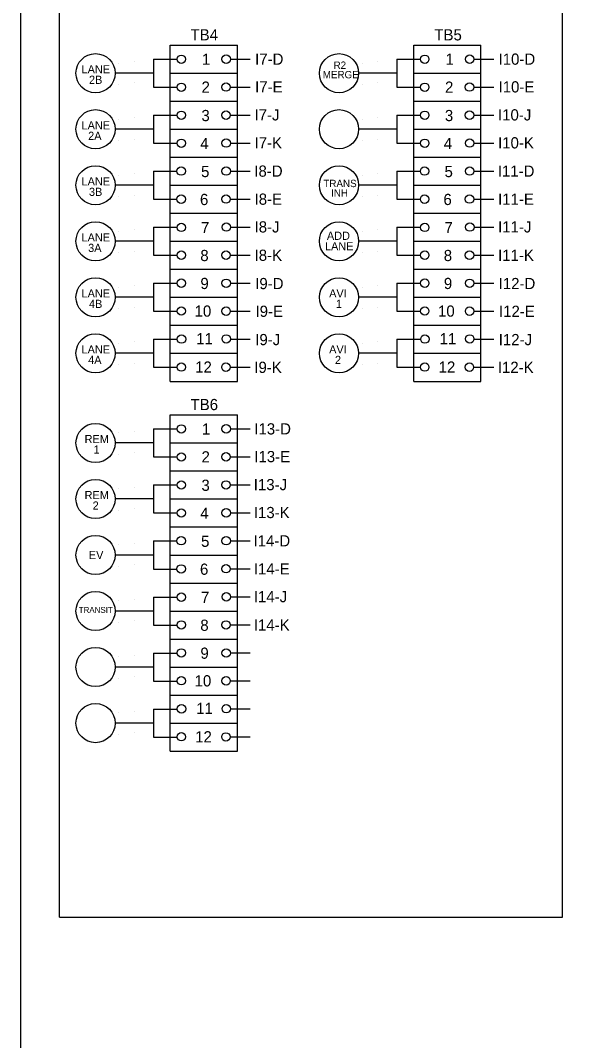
# Model space of a CAD drawing. Extents: x -13 to 8095, y -1109 to 3564.
# Drawn here: x 3337 to 3739, y -250 to 487 of the extents above; entities that cross this region are included whole.
import ezdxf

# ---------------------------------------------------------------- set-up
doc = ezdxf.new("R2010")
doc.units = 0
for name, color, linetype in [('Level 1', 7, 'Continuous'), ('Level 2', 7, 'Continuous'), ('P_ODOT_PLAN_Border', 7, 'Continuous')]:
    doc.layers.add(name, color=color, linetype=linetype)

msp = doc.modelspace()

# ---------------------------------------------------------------- linework, layer by layer
at = {"layer": 'Level 1'}
for p, q in [((3364.65, -160.93), (3364.65, 1229.61)), ((3728.43, -160.93), (3728.43, 1229.61)), ((3444.78, 226.44), (3444.78, 469.44)), ((3444.78, 469.44), (3493.38, 469.44)), ((3493.38, 226.44), (3493.38, 469.44)), ((3620.76, 226.44), (3620.76, 469.44)), ((3620.76, 469.44), (3669.36, 469.44)), ((3669.36, 226.44), (3669.36, 469.44)), ((3432.63, 459.31), (3432.63, 439.06)), ((3432.63, 459.31), (3449.74, 459.31)), ((3488.27, 459.38), (3502.66, 459.38)), ((3608.61, 459.31), (3608.61, 439.06)), ((3608.61, 459.31), (3625.71, 459.31)), ((3664.25, 459.38), (3678.64, 459.38)), ((3416.03, 449.19), (3405, 449.19)), ((3432.63, 449.19), (3416.03, 449.19)), ((3444.78, 449.19), (3493.38, 449.19)), ((3608.61, 449.19), (3580.98, 449.19)), ((3620.76, 449.19), (3669.36, 449.19)), ((3432.63, 439.06), (3449.74, 439.06)), ((3488.27, 439.13), (3502.66, 439.13)), ((3608.61, 439.06), (3625.71, 439.06)), ((3664.25, 439.13), (3678.64, 439.13)), ((3444.78, 428.94), (3493.38, 428.94)), ((3620.76, 428.94), (3669.36, 428.94)), ((3432.63, 418.81), (3432.63, 398.56)), ((3432.63, 418.81), (3449.74, 418.81)), ((3488.27, 418.88), (3502.66, 418.88)), ((3608.61, 418.81), (3608.61, 398.56)), ((3608.61, 418.81), (3625.71, 418.81)), ((3664.25, 418.88), (3678.64, 418.88)), ((3416.03, 408.69), (3405, 408.69)), ((3432.63, 408.69), (3416.03, 408.69)), ((3444.78, 408.69), (3493.38, 408.69)), ((3608.61, 408.69), (3580.98, 408.69)), ((3620.76, 408.69), (3669.36, 408.69)), ((3432.63, 398.56), (3449.74, 398.56)), ((3488.27, 398.63), (3502.66, 398.63)), ((3608.61, 398.56), (3625.71, 398.56)), ((3664.25, 398.63), (3678.64, 398.63)), ((3444.78, 388.44), (3493.38, 388.44)), ((3620.76, 388.44), (3669.36, 388.44)), ((3432.63, 378.32), (3432.63, 358.07)), ((3432.63, 378.32), (3449.74, 378.32)), ((3488.27, 378.38), (3502.66, 378.38)), ((3608.61, 378.32), (3608.61, 358.07)), ((3608.61, 378.32), (3625.71, 378.32)), ((3664.25, 378.38), (3678.64, 378.38)), ((3416.03, 368.19), (3405, 368.19)), ((3432.63, 368.19), (3416.03, 368.19)), ((3444.78, 368.19), (3493.38, 368.19)), ((3608.61, 368.19), (3580.98, 368.19)), ((3620.76, 368.19), (3669.36, 368.19)), ((3432.63, 358.07), (3449.74, 358.07)), ((3488.27, 358.13), (3502.66, 358.13)), ((3608.61, 358.07), (3625.71, 358.07)), ((3664.25, 358.13), (3678.64, 358.13)), ((3444.78, 347.94), (3493.38, 347.94)), ((3620.76, 347.94), (3669.36, 347.94)), ((3432.63, 337.82), (3432.63, 317.57)), ((3432.63, 337.82), (3449.74, 337.82)), ((3488.27, 337.88), (3502.66, 337.88)), ((3608.61, 337.82), (3608.61, 317.57)), ((3608.61, 337.82), (3625.71, 337.82)), ((3664.25, 337.88), (3678.64, 337.88)), ((3416.03, 327.69), (3405, 327.69)), ((3432.63, 327.69), (3416.03, 327.69)), ((3444.78, 327.69), (3493.38, 327.69)), ((3608.61, 327.69), (3580.98, 327.69)), ((3620.76, 327.69), (3669.36, 327.69)), ((3432.63, 317.57), (3449.74, 317.57)), ((3488.27, 317.63), (3502.66, 317.63)), ((3608.61, 317.57), (3625.71, 317.57)), ((3664.25, 317.63), (3678.64, 317.63)), ((3444.78, 307.44), (3493.38, 307.44)), ((3620.76, 307.44), (3669.36, 307.44)), ((3432.63, 297.32), (3432.63, 277.07)), ((3432.63, 297.32), (3449.74, 297.32)), ((3488.27, 297.38), (3502.66, 297.38)), ((3608.61, 297.32), (3608.61, 277.07)), ((3608.61, 297.32), (3625.71, 297.32)), ((3664.25, 297.38), (3678.64, 297.38)), ((3416.03, 287.19), (3405, 287.19)), ((3432.63, 287.19), (3416.03, 287.19)), ((3444.78, 287.19), (3493.38, 287.19)), ((3608.61, 287.19), (3580.98, 287.19)), ((3620.76, 287.19), (3669.36, 287.19)), ((3432.63, 277.07), (3449.74, 277.07)), ((3488.27, 277.13), (3502.66, 277.13)), ((3608.61, 277.07), (3625.71, 277.07)), ((3664.25, 277.13), (3678.64, 277.13)), ((3444.78, 266.94), (3493.38, 266.94)), ((3620.76, 266.94), (3669.36, 266.94)), ((3432.63, 256.82), (3432.63, 236.57)), ((3432.63, 256.82), (3449.74, 256.82)), ((3488.27, 256.88), (3502.66, 256.88)), ((3608.61, 256.82), (3608.61, 236.57)), ((3608.61, 256.82), (3625.71, 256.82)), ((3664.25, 256.88), (3678.64, 256.88)), ((3416.03, 246.69), (3405, 246.69)), ((3432.63, 246.69), (3416.03, 246.69)), ((3444.78, 246.69), (3493.38, 246.69)), ((3608.61, 246.69), (3580.98, 246.69)), ((3620.76, 246.69), (3669.36, 246.69)), ((3432.63, 236.57), (3449.74, 236.57)), ((3488.27, 236.63), (3502.66, 236.63)), ((3608.61, 236.57), (3625.71, 236.57)), ((3664.25, 236.63), (3678.64, 236.63)), ((3444.78, 226.44), (3493.38, 226.44)), ((3620.76, 226.44), (3669.36, 226.44)), ((3444.78, -40.85), (3444.78, 202.14)), ((3444.78, 202.14), (3493.38, 202.14)), ((3493.38, -40.85), (3493.38, 202.14)), ((3432.63, 192.02), (3432.63, 171.77)), ((3432.63, 192.02), (3449.74, 192.02)), ((3488.27, 192.08), (3502.66, 192.08)), ((3416.03, 181.89), (3405, 181.89)), ((3432.63, 181.89), (3416.03, 181.89)), ((3444.78, 181.89), (3493.38, 181.89)), ((3432.63, 171.77), (3449.74, 171.77)), ((3488.27, 171.83), (3502.66, 171.83)), ((3444.78, 161.64), (3493.38, 161.64)), ((3432.63, 151.52), (3432.63, 131.27)), ((3432.63, 151.52), (3449.74, 151.52)), ((3488.27, 151.58), (3502.66, 151.58)), ((3416.03, 141.39), (3405, 141.39)), ((3432.63, 141.39), (3416.03, 141.39)), ((3444.78, 141.39), (3493.38, 141.39)), ((3432.63, 131.27), (3449.74, 131.27)), ((3488.27, 131.33), (3502.66, 131.33)), ((3444.78, 121.14), (3493.38, 121.14)), ((3432.63, 111.02), (3432.63, 90.77)), ((3432.63, 111.02), (3449.74, 111.02)), ((3488.27, 111.08), (3502.66, 111.08)), ((3416.03, 100.89), (3405, 100.89)), ((3432.63, 100.89), (3416.03, 100.89)), ((3444.78, 100.89), (3493.38, 100.89)), ((3432.63, 90.77), (3449.74, 90.77)), ((3488.27, 90.83), (3502.66, 90.83)), ((3444.78, 80.64), (3493.38, 80.64)), ((3432.63, 70.52), (3432.63, 50.27)), ((3432.63, 70.52), (3449.74, 70.52)), ((3488.27, 70.58), (3502.66, 70.58)), ((3416.03, 60.39), (3405, 60.39)), ((3432.63, 60.39), (3416.03, 60.39)), ((3444.78, 60.39), (3493.38, 60.39)), ((3432.63, 50.27), (3449.74, 50.27)), ((3488.27, 50.33), (3502.66, 50.33)), ((3444.78, 40.14), (3493.38, 40.14)), ((3432.63, 30.02), (3432.63, 9.77)), ((3432.63, 30.02), (3449.74, 30.02)), ((3488.27, 30.08), (3502.66, 30.08)), ((3416.03, 19.89), (3405, 19.89)), ((3432.63, 19.89), (3416.03, 19.89)), ((3444.78, 19.89), (3493.38, 19.89)), ((3432.63, 9.77), (3449.74, 9.77)), ((3488.27, 9.83), (3502.66, 9.83)), ((3444.78, -0.36), (3493.38, -0.36)), ((3432.63, -10.48), (3432.63, -30.73)), ((3432.63, -10.48), (3449.74, -10.48)), ((3488.27, -10.42), (3502.66, -10.42)), ((3416.03, -20.61), (3405, -20.61)), ((3432.63, -20.61), (3416.03, -20.61)), ((3444.78, -20.61), (3493.38, -20.61)), ((3432.63, -30.73), (3449.74, -30.73)), ((3488.27, -30.67), (3502.66, -30.67)), ((3444.78, -40.85), (3493.38, -40.85)), ((3364.65, -160.93), (3728.43, -160.93))]:
    msp.add_line(p, q, dxfattribs=at)
for centre, radius in [((3390.82, 449.19), 14.17), ((3452.8, 459.3), 3.04), ((3485.24, 459.38), 3.04), ((3566.8, 449.19), 14.17), ((3628.78, 459.3), 3.04), ((3661.21, 459.38), 3.04), ((3452.8, 439.05), 3.04), ((3485.12, 439.18), 3.04), ((3628.78, 439.05), 3.04), ((3661.1, 439.18), 3.04), ((3390.82, 408.69), 14.17), ((3452.8, 418.8), 3.04), ((3485.12, 418.86), 3.04), ((3566.8, 408.69), 14.17), ((3628.78, 418.8), 3.04), ((3661.1, 418.86), 3.04), ((3452.8, 398.55), 3.04), ((3485.24, 398.66), 3.04), ((3628.78, 398.55), 3.04), ((3661.21, 398.66), 3.04), ((3390.82, 368.19), 14.17), ((3452.69, 378.46), 3.04), ((3485.24, 378.46), 3.04), ((3566.8, 368.19), 14.17), ((3628.67, 378.46), 3.04), ((3661.21, 378.46), 3.04), ((3452.69, 358.15), 3.04), ((3485.12, 358.23), 3.04), ((3628.67, 358.15), 3.04), ((3661.1, 358.23), 3.04), ((3390.82, 327.69), 14.17), ((3452.8, 337.73), 3.04), ((3485.35, 337.95), 3.04), ((3566.8, 327.69), 14.17), ((3628.78, 337.73), 3.04), ((3661.33, 337.95), 3.04), ((3452.8, 317.64), 3.04), ((3485.12, 317.64), 3.04), ((3628.78, 317.64), 3.04), ((3661.1, 317.64), 3.04), ((3390.82, 287.19), 14.17), ((3452.8, 297.4), 3.04), ((3485.24, 297.33), 3.04), ((3566.8, 287.19), 14.17), ((3628.78, 297.4), 3.04), ((3661.21, 297.33), 3.04), ((3452.8, 277.28), 3.04), ((3628.78, 277.28), 3.04), ((3485.16, 277.2), 3.04), ((3661.14, 277.2), 3.04), ((3390.82, 246.69), 14.17), ((3452.92, 257), 3.04), ((3485.27, 257.08), 3.04), ((3566.8, 246.69), 14.17), ((3628.89, 257), 3.04), ((3661.25, 257.08), 3.04), ((3452.8, 236.76), 3.04), ((3485.05, 236.69), 3.04), ((3628.78, 236.76), 3.04), ((3661.03, 236.69), 3.04), ((3390.82, 181.89), 14.17), ((3452.8, 192.01), 3.04), ((3485.24, 192.08), 3.04), ((3452.8, 171.76), 3.04), ((3485.12, 171.88), 3.04), ((3390.82, 141.39), 14.17), ((3452.8, 151.51), 3.04), ((3485.12, 151.57), 3.04), ((3452.8, 131.26), 3.04), ((3485.24, 131.37), 3.04), ((3390.82, 100.89), 14.17), ((3452.69, 111.17), 3.04), ((3485.24, 111.17), 3.04), ((3452.69, 90.85), 3.04), ((3485.12, 90.93), 3.04), ((3390.82, 60.39), 14.17), ((3452.8, 70.43), 3.04), ((3485.35, 70.65), 3.04), ((3452.8, 50.34), 3.04), ((3485.12, 50.34), 3.04), ((3390.82, 19.89), 14.17), ((3452.8, 30.1), 3.04), ((3485.24, 30.03), 3.04), ((3452.8, 9.98), 3.04), ((3485.16, 9.9), 3.04), ((3390.82, -20.61), 14.17), ((3452.92, -10.3), 3.04), ((3485.27, -10.22), 3.04), ((3452.8, -30.53), 3.04), ((3485.05, -30.61), 3.04)]:
    msp.add_circle(centre, radius, dxfattribs=at)
at = {"layer": 'Level 2'}
for p, q in [((3418.81, 457.67), (3418.81, 457.67)), ((3594.79, 457.67), (3594.79, 457.67)), ((3407.56, 456.51), (3407.56, 456.51)), ((3583.53, 456.51), (3583.53, 456.51)), ((3407.56, 440.98), (3407.56, 440.98)), ((3418.81, 442.14), (3418.81, 442.14)), ((3583.53, 440.98), (3583.53, 440.98)), ((3594.79, 442.14), (3594.79, 442.14)), ((3407.56, 416.01), (3407.56, 416.01)), ((3418.81, 417.17), (3418.81, 417.17)), ((3583.53, 416.01), (3583.53, 416.01)), ((3594.79, 417.17), (3594.79, 417.17)), ((3407.56, 400.48), (3407.56, 400.48)), ((3418.81, 401.64), (3418.81, 401.64)), ((3583.53, 400.48), (3583.53, 400.48)), ((3594.79, 401.64), (3594.79, 401.64)), ((3418.81, 376.67), (3418.81, 376.67)), ((3594.79, 376.67), (3594.79, 376.67)), ((3407.56, 375.51), (3407.56, 375.51)), ((3583.53, 375.51), (3583.53, 375.51)), ((3407.56, 359.98), (3407.56, 359.98)), ((3418.81, 361.14), (3418.81, 361.14)), ((3583.53, 359.98), (3583.53, 359.98)), ((3594.79, 361.14), (3594.79, 361.14)), ((3407.56, 335.01), (3407.56, 335.01)), ((3418.81, 336.17), (3418.81, 336.17)), ((3583.53, 335.01), (3583.53, 335.01)), ((3594.79, 336.17), (3594.79, 336.17)), ((3407.56, 319.48), (3407.56, 319.48)), ((3418.81, 320.64), (3418.81, 320.64)), ((3583.53, 319.48), (3583.53, 319.48)), ((3594.79, 320.64), (3594.79, 320.64)), ((3418.81, 295.67), (3418.81, 295.67)), ((3594.79, 295.67), (3594.79, 295.67)), ((3407.56, 294.51), (3407.56, 294.51)), ((3583.53, 294.51), (3583.53, 294.51)), ((3407.56, 278.98), (3407.56, 278.98)), ((3418.81, 280.14), (3418.81, 280.14)), ((3583.53, 278.98), (3583.53, 278.98)), ((3594.79, 280.14), (3594.79, 280.14)), ((3407.56, 254.02), (3407.56, 254.02)), ((3418.81, 255.17), (3418.81, 255.17)), ((3583.53, 254.02), (3583.53, 254.02)), ((3594.79, 255.17), (3594.79, 255.17)), ((3407.56, 238.48), (3407.56, 238.48)), ((3418.81, 239.64), (3418.81, 239.64)), ((3583.53, 238.48), (3583.53, 238.48)), ((3594.79, 239.64), (3594.79, 239.64)), ((3407.56, 189.22), (3407.56, 189.22)), ((3418.81, 190.37), (3418.81, 190.37)), ((3407.56, 173.68), (3407.56, 173.68)), ((3418.81, 174.84), (3418.81, 174.84)), ((3407.56, 148.72), (3407.56, 148.72)), ((3418.81, 149.87), (3418.81, 149.87)), ((3407.56, 133.18), (3407.56, 133.18)), ((3418.81, 134.34), (3418.81, 134.34)), ((3407.56, 108.22), (3407.56, 108.22)), ((3418.81, 109.37), (3418.81, 109.37)), ((3407.56, 92.68), (3407.56, 92.68)), ((3418.81, 93.84), (3418.81, 93.84)), ((3407.56, 67.72), (3407.56, 67.72)), ((3418.81, 68.87), (3418.81, 68.87)), ((3407.56, 52.18), (3407.56, 52.18)), ((3418.81, 53.34), (3418.81, 53.34)), ((3407.56, 27.22), (3407.56, 27.22)), ((3418.81, 28.37), (3418.81, 28.37)), ((3407.56, 11.68), (3407.56, 11.68)), ((3418.81, 12.84), (3418.81, 12.84)), ((3407.56, -13.28), (3407.56, -13.28)), ((3418.81, -12.13), (3418.81, -12.13)), ((3407.56, -28.82), (3407.56, -28.82)), ((3418.81, -27.66), (3418.81, -27.66))]:
    msp.add_line(p, q, dxfattribs=at)
at = {"layer": 'P_ODOT_PLAN_Border'}
msp.add_lwpolyline([(4336.5, -333.85), (4336.5, 1266.15), (3336.5, 1266.15), (3336.5, -333.85)], close=True, dxfattribs=at)

# ---------------------------------------------------------------- texts
at = {"layer": 'Level 1'}
for s, p in [('TB4', (3459.47, 472.92)), ('TB5', (3635.7, 472.92)), ('1', (3467.77, 455.29)), ('I7-D', (3506.14, 455.33)), ('1', (3643.75, 455.29)), ('I10-D', (3682.12, 455.33)), ('2', (3467.42, 435.09)), ('I7-E', (3506.14, 435.28)), ('2', (3643.4, 435.09)), ('I10-E', (3682.12, 435.28)), ('3', (3467.34, 414.55)), ('I7-J', (3505.73, 415.04)), ('3', (3643.31, 414.55)), ('I10-J', (3681.71, 415.04)), ('4', (3466.51, 394.35)), ('I7-K', (3505.77, 394.84)), ('4', (3642.49, 394.35)), ('I10-K', (3681.75, 394.84)), ('5', (3467.08, 374.08)), ('I8-D', (3505.58, 374.38)), ('5', (3643.06, 374.08)), ('I11-D', (3681.56, 374.38)), ('6', (3466.3, 353.88)), ('I8-E', (3505.77, 354.1)), ('6', (3642.28, 353.88)), ('I11-E', (3681.75, 354.1)), ('7', (3467.06, 333.57)), ('I8-J', (3505.77, 334.05)), ('7', (3643.04, 333.57)), ('I11-J', (3681.75, 334.05)), ('8', (3466.53, 313.36)), ('I8-K', (3505.77, 313.55)), ('8', (3642.51, 313.36)), ('I11-K', (3681.75, 313.55)), ('9', (3466.6, 293.16)), ('I9-D', (3506.22, 293.09)), ('9', (3642.57, 293.16)), ('I12-D', (3682.19, 293.09)), ('10', (3462.4, 273.19)), ('I9-E', (3506.44, 273.04)), ('10', (3638.38, 273.19)), ('I12-E', (3682.42, 273.04)), ('11', (3463.57, 253.21)), ('I9-J', (3506.25, 252.58)), ('11', (3639.55, 253.21)), ('I12-J', (3682.23, 252.58)), ('12', (3462.81, 232.71)), ('I9-K', (3505.58, 232.53)), ('12', (3638.78, 232.71)), ('I12-K', (3681.56, 232.53)), ('TB6', (3459.49, 205.62)), ('1', (3467.77, 187.99)), ('I13-D', (3505.58, 188.03)), ('2', (3467.42, 167.79)), ('I13-E', (3505.58, 167.98)), ('3', (3467.34, 147.26)), ('I13-J', (3505.17, 147.74)), ('4', (3466.51, 127.06)), ('I13-K', (3505.21, 127.54)), ('5', (3467.08, 106.78)), ('I14-D', (3505.02, 107.08)), ('6', (3466.3, 86.58)), ('I14-E', (3505.21, 86.8)), ('7', (3467.06, 66.27)), ('I14-J', (3505.21, 66.75)), ('8', (3466.53, 46.07)), ('I14-K', (3505.21, 46.25)), ('9', (3466.6, 25.87)), ('10', (3462.4, 5.89)), ('11', (3463.57, -14.08)), ('12', (3462.81, -34.58))]:
    msp.add_text(s, height=8.1, dxfattribs=at).set_placement(p)
at = {"layer": 'Level 2'}
for s, height, p in [('R2', 5.314, (3562.84, 452.35)), ('LANE', 5.905, (3380.69, 449.07)), ('MERGE', 5.314, (3555.02, 445.52)), ('2B', 5.905, (3386.06, 441.48)), ('LANE', 5.905, (3380.69, 408.57)), ('2A', 5.905, (3385.46, 400.98)), ('LANE', 5.905, (3380.69, 368.07)), ('TRANS', 5.314, (3555.46, 366.85)), ('3B', 5.905, (3386.06, 360.48)), ('INH', 5.314, (3561.02, 360.01)), ('LANE', 5.905, (3380.69, 327.57)), ('ADD', 5.905, (3558.05, 328.73)), ('3A', 5.905, (3385.46, 319.98)), ('LANE', 5.905, (3556.64, 321.14)), ('LANE', 5.905, (3380.69, 287.07)), ('AVI', 5.905, (3559.67, 287.07)), ('4B', 5.905, (3386.06, 279.48)), ('1', 5.9, (3564.5, 279.48)), ('LANE', 5.905, (3380.69, 246.57)), ('AVI', 5.905, (3559.67, 246.57)), ('4A', 5.905, (3385.46, 238.98)), ('2', 5.9, (3563.85, 238.98)), ('REM', 5.905, (3382.89, 181.77)), ('1', 5.9, (3389.36, 174.18)), ('REM', 5.905, (3382.89, 141.27)), ('2', 5.9, (3388.71, 133.68)), ('EV', 5.905, (3385.96, 97.94)), ('TRANSIT', 4.305, (3378.64, 59.05))]:
    msp.add_text(s, height=height, dxfattribs=at).set_placement(p)

doc.saveas('drawing.dxf')
